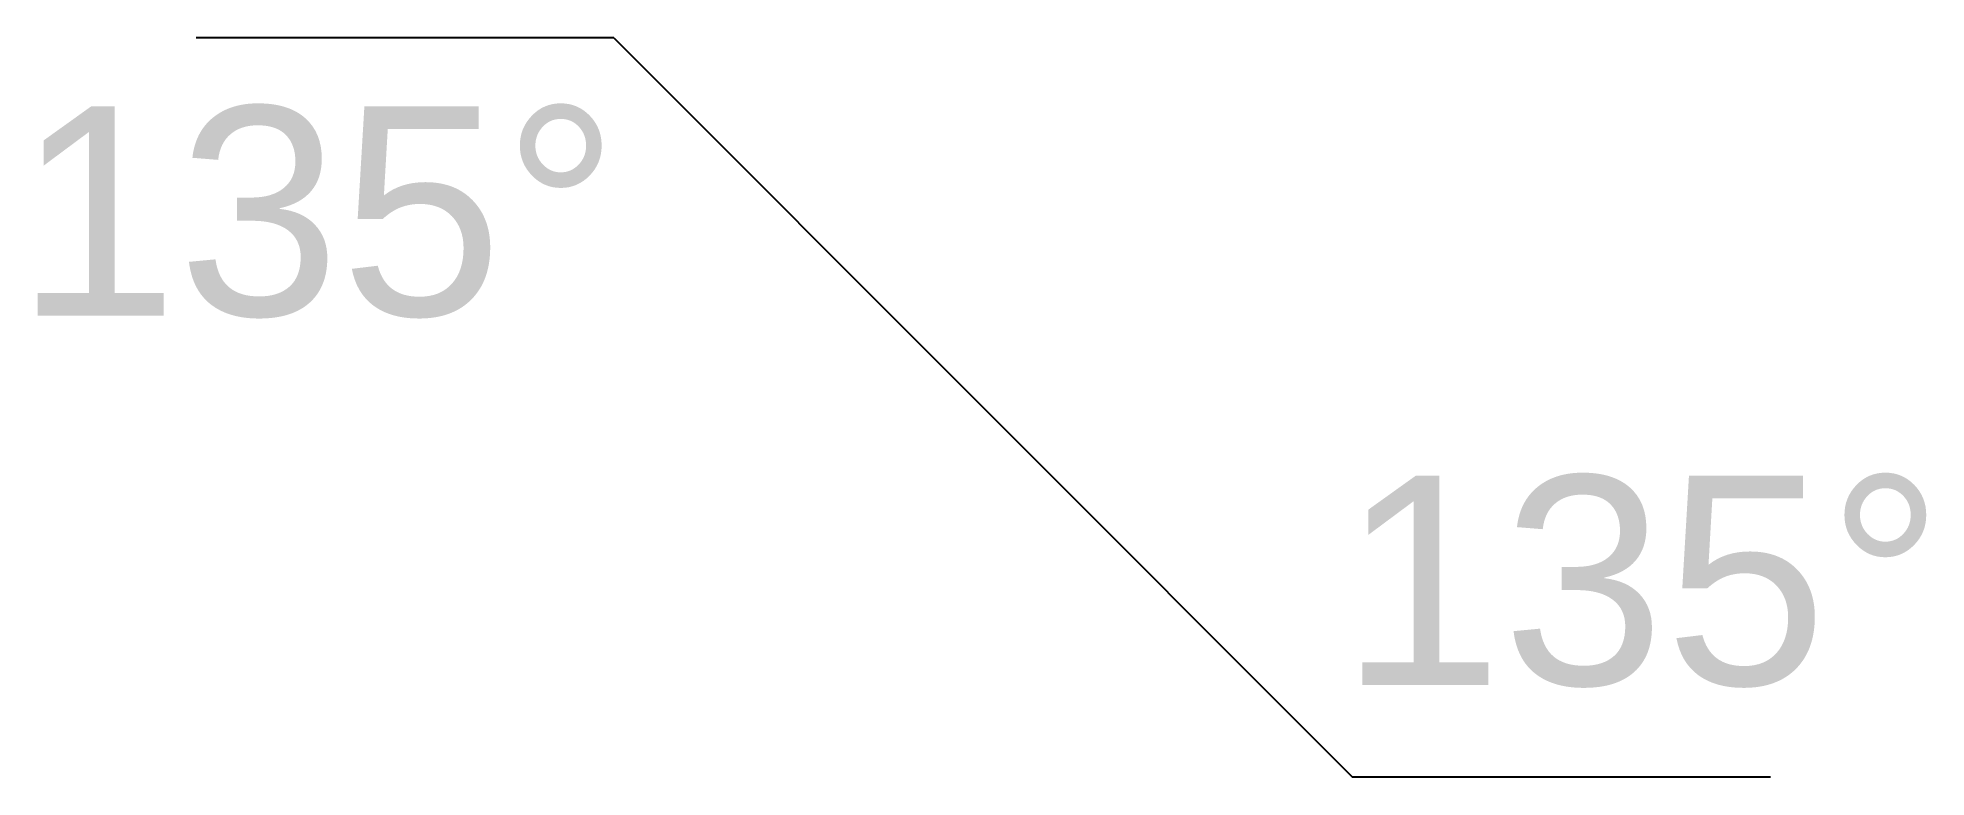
# Model space of a CAD drawing. Header units: millimetres. Extents: x 3453.2 to 3543.6, y 1469.5 to 1504.9.
import ezdxf

# ---------------------------------------------------------------- set-up
doc = ezdxf.new("R2010")
doc.units = ezdxf.units.MM
doc.styles.get("Standard").update_dxf_attribs({"font": 'arial.ttf'})

msp = doc.modelspace()

# ---------------------------------------------------------------- linework, layer by layer
for p, q in [((3480.776, 1504.884), (3460.776, 1504.884)), ((3480.776, 1504.884), (3516.131, 1469.529)), ((3536.131, 1469.529), (3516.131, 1469.529))]:
    msp.add_line(p, q)

# ---------------------------------------------------------------- texts
for p in [(3452.134, 1491.602), (3515.532, 1473.942)]:
    msp.add_text('135%%D', height=10).set_placement(p)

doc.saveas('drawing.dxf')
